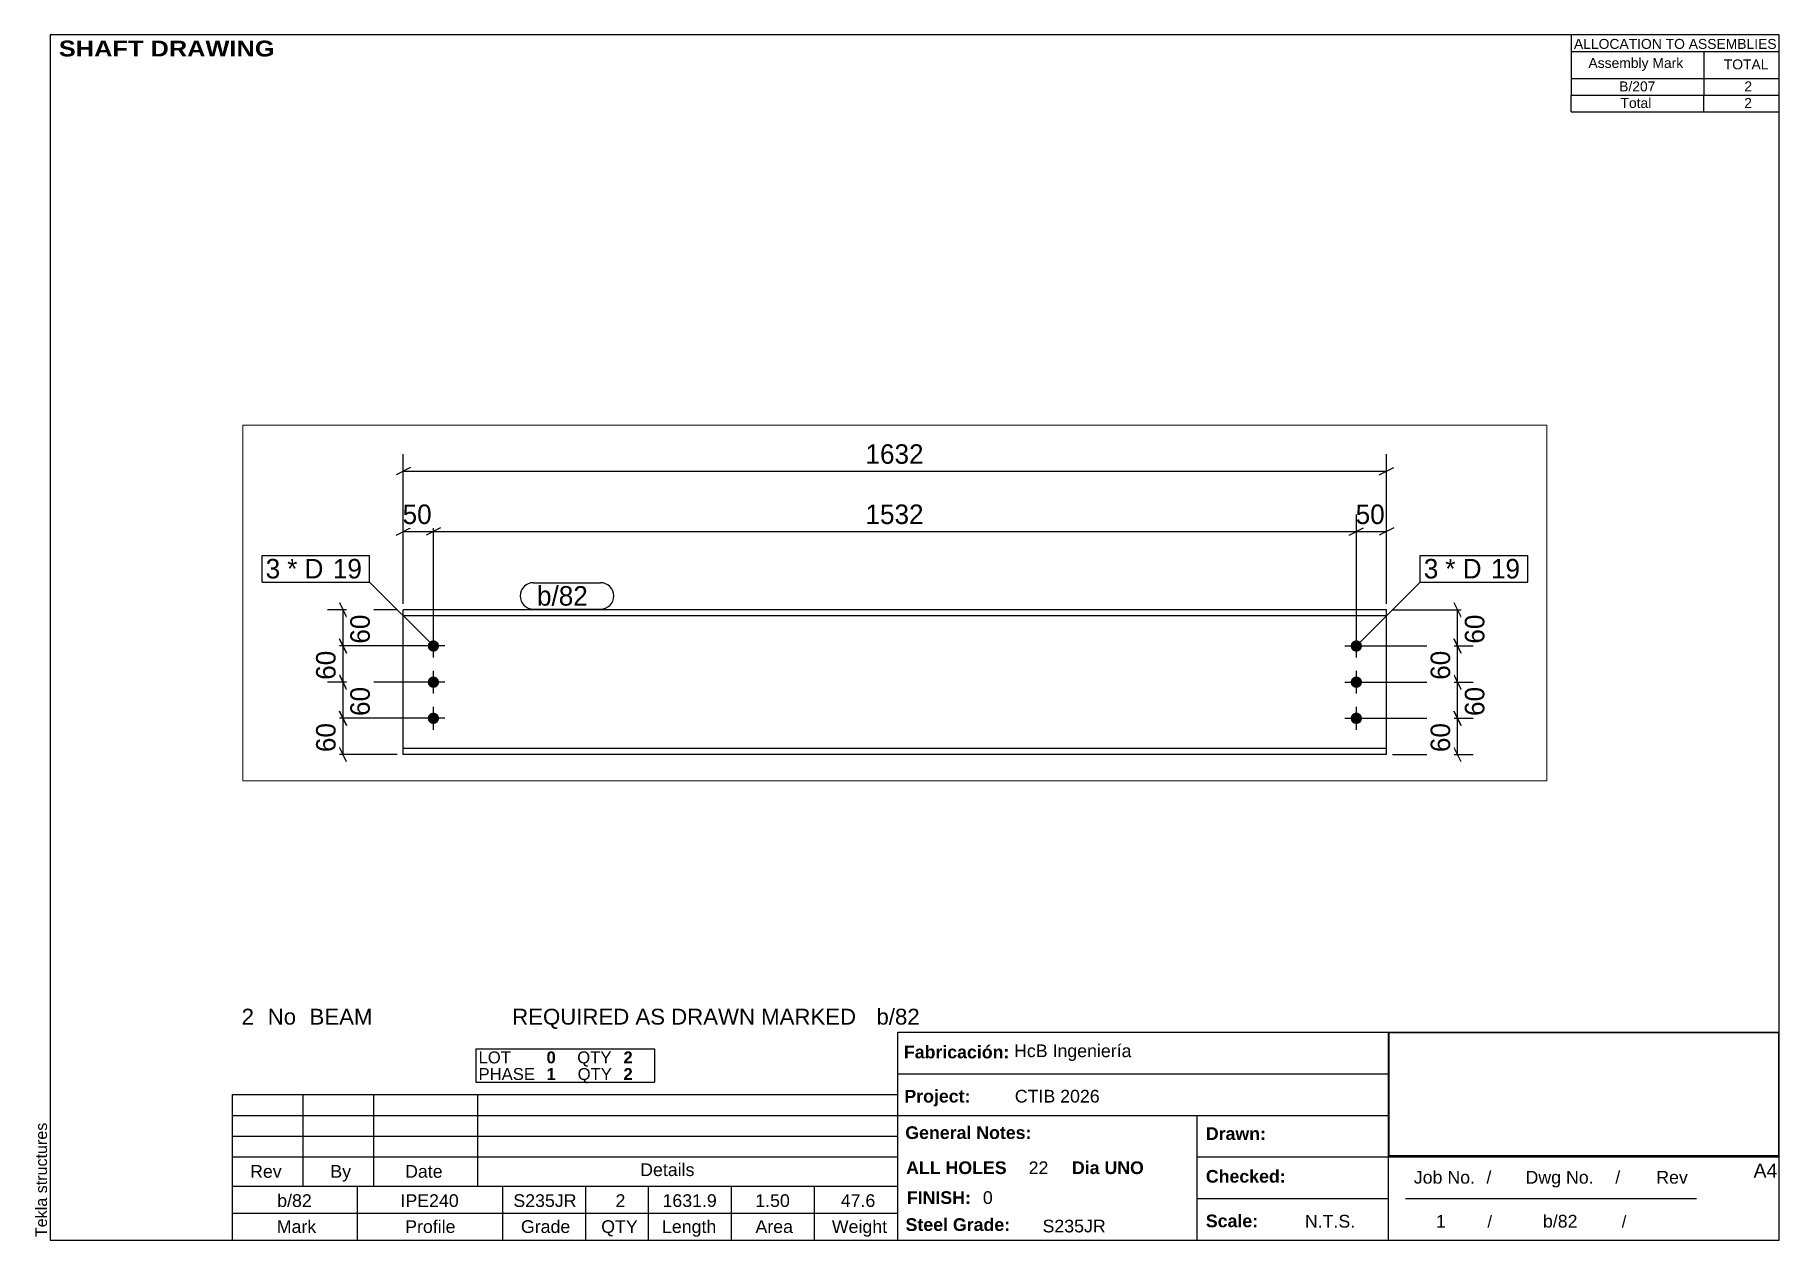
# Paper-space layout 'Layout1' of a CAD drawing. Header units: millimetres. Extents: x 2 to 292, y 5 to 205.
# The model-space entities are those that its viewports show. They can reach past a viewport. Long polylines and large blocks are cut down to what shows.
import ezdxf

# ---------------------------------------------------------------- set-up
doc = ezdxf.new("R2010")
doc.units = ezdxf.units.MM
doc.layers.add('Viewport layer', color=7, linetype='Continuous', plot=False)
doc.styles.add('Arial', font='ARIAL.TTF', dxfattribs={"height": 0.2})
doc.styles.add('Arial Black', font='ARIBLK.TTF', dxfattribs={"height": 0.2})
doc.styles.add('Arial Bold', font='ARIALBD.TTF', dxfattribs={"height": 0.2})
doc.styles.add('Comic Sans MS', font='COMIC.TTF', dxfattribs={"height": 0.2})

msp = doc.modelspace()

# ---------------------------------------------------------------- hatches: boundary and pattern name
at = {"linetype": 'Continuous'}
for points in [[(306.9, 224, -1), (325.9, 224, -1)], [(1838.8, 224, -1), (1857.8, 224, -1)], [(306.9, 164, -1), (325.9, 164, -1)], [(1838.8, 164, -1), (1857.8, 164, -1)], [(306.9, 104, -1), (325.9, 104, -1)], [(1838.8, 104, -1), (1857.8, 104, -1)]]:
    msp.add_hatch(color=3, dxfattribs=at).paths.add_polyline_path(points)

# ---------------------------------------------------------------- linework, layer by layer
at = {"color": 8, "linetype": 'Continuous'}
for p, q in [((278.4, 520), (254.4, 508)), ((266.4, 514), (1898.3, 514)), ((1886.3, 508), (1910.3, 520)), ((266.4, 294), (266.4, 442.4)), ((316.4, 234), (316.4, 442.4)), ((316.4, 234), (316.4, 442.4)), ((1848.3, 234), (1848.3, 442.4)), ((1898.3, 294), (1898.3, 442.4)), ((254.4, 408), (278.4, 420)), ((266.4, 414), (316.4, 414)), ((328.4, 420), (304.4, 408)), ((328.4, 420), (304.4, 408)), ((1836.3, 408), (1860.3, 420)), ((1848.3, 414), (1898.3, 414)), ((1910.3, 420), (1886.3, 408)), ((160.4, 296), (172.4, 272)), ((2010.4, 296), (2022.4, 272)), ((256.4, 284), (140.8, 284)), ((166.4, 224), (166.4, 284)), ((1908.3, 284), (2044.8, 284)), ((2016.4, 224), (2016.4, 284)), ((172.4, 212), (160.4, 236)), ((2022.4, 212), (2010.4, 236)), ((306.4, 224), (140.8, 224)), ((1858.3, 224), (2044.8, 224)), ((172.4, 152), (160.4, 176)), ((2010.4, 176), (2022.4, 152)), ((306.4, 164), (138, 164)), ((1858.3, 164), (2044.8, 164)), ((2016.4, 104), (2016.4, 164)), ((172.4, 92), (160.4, 116)), ((2022.4, 92), (2010.4, 116)), ((306.4, 104), (140.8, 104)), ((1858.3, 104), (2044.8, 104)), ((256.4, 44), (138, 44)), ((172.4, 32), (160.4, 56)), ((1908.3, 44), (2042, 44)), ((2022.4, 32), (2010.4, 56))]:
    msp.add_line(p, q, dxfattribs=at)
at = {"color": 7, "linetype": 'Continuous'}
for p, q in [((210.3, 330.1), (210.3, 374.1)), ((2132.7, 330.1), (2132.7, 374.1)), ((266.4, 44), (266.4, 284)), ((1898.3, 284), (266.4, 284)), ((1898.3, 274.2), (266.4, 274.2)), ((1898.3, 44), (1898.3, 284)), ((1898.3, 53.8), (266.4, 53.8)), ((1898.3, 44), (266.4, 44))]:
    msp.add_line(p, q, dxfattribs=at)
at = {"color": 3, "linetype": 'Continuous'}
for p, q in [((316.4, 205), (316.4, 243)), ((1848.3, 205), (1848.3, 243)), ((335.4, 224), (297.4, 224)), ((1829.3, 224), (1867.3, 224)), ((316.4, 145), (316.4, 183)), ((1848.3, 145), (1848.3, 183)), ((335.4, 164), (297.4, 164)), ((1829.3, 164), (1867.3, 164)), ((316.4, 85), (316.4, 123)), ((1848.3, 85), (1848.3, 123)), ((335.4, 104), (297.4, 104)), ((1829.3, 104), (1867.3, 104))]:
    msp.add_line(p, q, dxfattribs=at)

# ---------------------------------------------------------------- wipeouts: each hides what was drawn before it
at = {"color": 0}
for points in [[(64.1, 336.1), (64.1, 368.1), (38, 368.1), (38, 336.1)], [(1986.4, 336.1), (1986.4, 368.1), (1960.3, 368.1), (1960.3, 336.1)]]:
    msp.add_wipeout(points, dxfattribs=at)

# ---------------------------------------------------------------- next in the draw order: wipeouts: each hides what was drawn before it
for points in [[(1137.4, 520), (1137.4, 564.8), (1027.2, 564.8), (1027.2, 520)], [(1905.7, 420), (1905.7, 464.8), (1840.8, 464.8), (1840.8, 420)], [(64.1, 336.1), (64.1, 368.1), (38, 368.1), (38, 336.1)], [(1986.4, 336.1), (1986.4, 368.1), (1960.3, 368.1), (1960.3, 336.1)], [(587.7, 291), (587.7, 323), (488.4, 323), (488.4, 291)], [(217.2, 286.5), (172.4, 286.5), (172.4, 221.5), (217.2, 221.5)], [(2067.2, 286.5), (2022.4, 286.5), (2022.4, 221.5), (2067.2, 221.5)], [(2067.2, 166.5), (2022.4, 166.5), (2022.4, 101.5), (2067.2, 101.5)]]:
    msp.add_wipeout(points, dxfattribs=at)

# ---------------------------------------------------------------- next in the draw order: linework, layer by layer
at = {"color": 8, "linetype": 'Continuous'}
for p, q in [((1898.3, 294), (1898.3, 542.4)), ((1848.3, 234), (1848.3, 442.4)), ((316.4, 414), (1848.3, 414)), ((1836.3, 408), (1860.3, 420)), ((160.4, 236), (172.4, 212)), ((2010.4, 236), (2022.4, 212)), ((306.4, 224), (138, 224)), ((166.4, 164), (166.4, 224)), ((1858.3, 224), (2042, 224)), ((2016.4, 164), (2016.4, 224)), ((2022.4, 152), (2010.4, 176)), ((1858.3, 164), (2042, 164)), ((2010.4, 116), (2022.4, 92)), ((1858.3, 104), (2042, 104)), ((2016.4, 44), (2016.4, 104))]:
    msp.add_line(p, q, dxfattribs=at)
at = {"color": 7, "linetype": 'Continuous'}
for p, q in [((32, 330.1), (32, 374.1)), ((1954.3, 330.1), (1954.3, 374.1)), ((316.4, 224), (210.3, 330.1))]:
    msp.add_line(p, q, dxfattribs=at)

# ---------------------------------------------------------------- next in the draw order: texts
at = {"color": 3, "style": 'Comic Sans MS'}
for s, p in [('1632', (1033.6, 526.4)), ('50', (1847.2, 426.4))]:
    msp.add_text(s, height=32.38, dxfattribs=at).set_placement(p)
for p in [(210.8, 227.9), (2060.8, 227.9), (2060.8, 107.9)]:
    msp.add_text('60', height=32.38, rotation=90.0002, dxfattribs=at).set_placement(p)

# ---------------------------------------------------------------- next in the draw order: wipeouts: each hides what was drawn before it
at = {"color": 0}
for points in [[(139.9, 336.1), (139.9, 368.1), (73.7, 368.1), (73.7, 336.1)], [(2062.2, 336.1), (2062.2, 368.1), (1996, 368.1), (1996, 336.1)], [(587.7, 291), (587.7, 323), (488.4, 323), (488.4, 291)]]:
    msp.add_wipeout(points, dxfattribs=at)

# ---------------------------------------------------------------- next in the draw order: linework, layer by layer
at = {"color": 7, "linetype": 'Continuous'}
for p, q in [((482.4, 329), (593.7, 329)), ((482.4, 285), (593.7, 285))]:
    msp.add_line(p, q, dxfattribs=at)
for centre, start, end in [((482.4, 307), 90, 270), ((593.7, 307), 270, 90)]:
    msp.add_arc(centre, 22, start, end, dxfattribs=at)

# ---------------------------------------------------------------- next in the draw order: texts
at = {"color": 3, "style": 'Comic Sans MS'}
msp.add_text('b/82', height=32.38, dxfattribs=at).set_placement((488.4, 291))

# ---------------------------------------------------------------- next in the draw order: wipeouts: each hides what was drawn before it
at = {"color": 0}
for points in [[(323.9, 420), (323.9, 464.8), (258.9, 464.8), (258.9, 420)], [(1137.4, 420), (1137.4, 464.8), (1027.2, 464.8), (1027.2, 420)], [(139.9, 336.1), (139.9, 368.1), (73.7, 368.1), (73.7, 336.1)], [(2062.2, 336.1), (2062.2, 368.1), (1996, 368.1), (1996, 336.1)], [(160.4, 226.5), (115.6, 226.5), (115.6, 161.5), (160.4, 161.5)], [(2010.4, 226.5), (1965.6, 226.5), (1965.6, 161.5), (2010.4, 161.5)], [(2010.4, 106.5), (1965.6, 106.5), (1965.6, 41.5), (2010.4, 41.5)]]:
    msp.add_wipeout(points, dxfattribs=at)

# ---------------------------------------------------------------- next in the draw order: linework, layer by layer
at = {"color": 8, "linetype": 'Continuous'}
for p, q in [((266.4, 294), (266.4, 542.4)), ((160.4, 176), (172.4, 152)), ((306.4, 164), (140.8, 164)), ((166.4, 104), (166.4, 164))]:
    msp.add_line(p, q, dxfattribs=at)
at = {"color": 7, "linetype": 'Continuous'}
msp.add_line((1848.3, 224), (1954.3, 330.1), dxfattribs=at)

# ---------------------------------------------------------------- next in the draw order: texts
at = {"color": 3, "style": 'Comic Sans MS'}
for s, height, p in [('50', 32.38, (265.3, 426.4)), ('1532', 32.38, (1033.6, 426.4)), ('3', 32.4, (38, 336.1)), ('* D', 32.38, (73.7, 336.1)), ('3', 32.4, (1960.3, 336.1)), ('* D', 32.38, (1996, 336.1))]:
    msp.add_text(s, height=height, dxfattribs=at).set_placement(p)
for p in [(154, 167.9), (2004, 167.9), (2004, 47.9)]:
    msp.add_text('60', height=32.38, rotation=90.0002, dxfattribs=at).set_placement(p)

# ---------------------------------------------------------------- next in the draw order: wipeouts: each hides what was drawn before it
at = {"color": 0}
for points in [[(194.7, 336.1), (194.7, 368.1), (149.5, 368.1), (149.5, 336.1)], [(2117.1, 336.1), (2117.1, 368.1), (2071.8, 368.1), (2071.8, 336.1)]]:
    msp.add_wipeout(points, dxfattribs=at)

# ---------------------------------------------------------------- next in the draw order: wipeouts: each hides what was drawn before it
for points in [[(194.7, 336.1), (194.7, 368.1), (149.5, 368.1), (149.5, 336.1)], [(2117.1, 336.1), (2117.1, 368.1), (2071.8, 368.1), (2071.8, 336.1)], [(217.2, 166.5), (172.4, 166.5), (172.4, 101.5), (217.2, 101.5)]]:
    msp.add_wipeout(points, dxfattribs=at)

# ---------------------------------------------------------------- next in the draw order: linework, layer by layer
at = {"color": 7, "linetype": 'Continuous'}
for p, q in [((32, 374.1), (210.3, 374.1)), ((1954.3, 374.1), (2132.7, 374.1)), ((32, 330.1), (210.3, 330.1)), ((1954.3, 330.1), (2132.7, 330.1))]:
    msp.add_line(p, q, dxfattribs=at)
at = {"color": 8, "linetype": 'Continuous'}
for p, q in [((160.4, 116), (172.4, 92)), ((306.4, 104), (138, 104)), ((166.4, 44), (166.4, 104))]:
    msp.add_line(p, q, dxfattribs=at)

# ---------------------------------------------------------------- next in the draw order: texts
at = {"color": 3, "style": 'Comic Sans MS'}
for p in [(149.5, 336.1), (2071.8, 336.1)]:
    msp.add_text('19', height=32.38, dxfattribs=at).set_placement(p)
msp.add_text('60', height=32.38, rotation=90.0002, dxfattribs=at).set_placement((210.8, 107.9))

# ---------------------------------------------------------------- next in the draw order: wipeouts: each hides what was drawn before it
at = {"color": 0}
msp.add_wipeout([(160.4, 106.5), (115.6, 106.5), (115.6, 41.5), (160.4, 41.5)], dxfattribs=at)

# ---------------------------------------------------------------- next in the draw order: texts
at = {"color": 3, "style": 'Comic Sans MS'}
msp.add_text('60', height=32.38, rotation=90.0002, dxfattribs=at).set_placement((154, 47.9))

psp = doc.layouts.get("Layout1")

# ---------------------------------------------------------------- linework, layer by layer
at = {"color": 5, "linetype": 'Continuous'}
for p, q in [((292, 205), (5, 205)), ((5, 205), (5, 5)), ((292, 5), (292, 205)), ((5, 5), (292, 5))]:
    psp.add_line(p, q, dxfattribs=at)
at = {"color": 7, "linetype": 'Continuous'}
for p, q in [((257.51, 205), (257.51, 197.75)), ((257.57, 202.24), (292, 202.24)), ((279.49, 202.24), (279.49, 197.75)), ((257.51, 197.75), (257.51, 195)), ((257.57, 197.75), (292, 197.75)), ((279.49, 197.75), (279.49, 195)), ((257.51, 192.23), (257.51, 194.99)), ((257.54, 194.99), (292, 194.99)), ((279.49, 192.23), (279.49, 194.99)), ((257.51, 192.23), (292, 192.23)), ((145.72, 5), (145.72, 39.5)), ((145.75, 39.5), (292, 39.5)), ((227.14, 5), (227.14, 39.5)), ((75.68, 36.74), (105.35, 36.74)), ((75.68, 36.74), (75.68, 33.98)), ((105.35, 36.74), (105.35, 33.98)), ((75.68, 33.98), (75.68, 31.22)), ((105.35, 33.98), (105.35, 31.22)), ((145.72, 32.6), (227.14, 32.6)), ((35.31, 13.97), (35.31, 29.15)), ((35.31, 29.15), (145.71, 29.15)), ((47.04, 13.97), (47.04, 29.15)), ((58.77, 13.97), (58.77, 29.15)), ((75.68, 31.22), (105.35, 31.22)), ((76.02, 13.97), (76.02, 29.15)), ((145.71, 13.97), (145.71, 29.15)), ((35.31, 25.7), (145.71, 25.7)), ((145.72, 25.7), (227.14, 25.7)), ((195.4, 5), (195.4, 25.7)), ((35.31, 22.25), (145.71, 22.25)), ((35.31, 18.8), (145.71, 18.8)), ((195.4, 18.8), (292, 18.8)), ((35.31, 13.96), (145.71, 13.97)), ((35.31, 9.49), (35.31, 13.96)), ((56.01, 9.49), (56.01, 13.97)), ((80.16, 9.49), (80.16, 13.97)), ((93.96, 9.49), (93.96, 13.97)), ((104.31, 9.49), (104.31, 13.97)), ((118.11, 9.49), (118.11, 13.97)), ((131.91, 9.49), (131.91, 13.97)), ((195.4, 11.9), (227.14, 11.9)), ((229.99, 11.92), (278.29, 11.92)), ((35.31, 9.48), (145.72, 9.49)), ((35.31, 5), (35.31, 9.48)), ((56.01, 5), (56.01, 9.48)), ((80.16, 5), (80.16, 9.48)), ((93.96, 5), (93.96, 9.48)), ((104.31, 5), (104.31, 9.48)), ((118.11, 5), (118.11, 9.48)), ((131.91, 5), (131.91, 9.48))]:
    psp.add_line(p, q, dxfattribs=at)
at = {"color": 2, "linetype": 'Continuous'}
for p, q in [((227.28, 39.46), (291.86, 39.46)), ((227.29, 19.02), (227.29, 39.46)), ((291.96, 19.03), (291.96, 39.47)), ((227.28, 19.03), (291.86, 19.03))]:
    psp.add_line(p, q, dxfattribs=at)

# ---------------------------------------------------------------- texts
at = {"color": 7}
for s, height, style, p in [(' SHAFT DRAWING', 2.6342, 'Arial Black', (5.3, 201.42)), ('ALLOCATION TO ASSEMBLIES', 1.6475, 'Arial', (257.95, 202.68)), ('Assembly Mark', 1.6475, 'Arial', (260.35, 199.52)), ('TOTAL', 1.648, 'Arial', (282.81, 199.28)), ('2', 2.64, 'Arial', (36.8, 40.76)), ('REQUIRED AS DRAWN MARKED', 2.636, 'Arial', (81.71, 40.76)), ('b/82', 2.636, 'Arial', (142.18, 40.76)), ('No', 2.636, 'Arial', (41.13, 40.76)), ('BEAM', 2.636, 'Arial', (48.08, 40.76)), ('b/82', 2.109, 'Arial', (42.71, 10.5)), ('IPE240', 2.109, 'Arial', (63.17, 10.5)), ('S235JR', 2.109, 'Arial', (81.91, 10.5)), ('2', 2.11, 'Arial', (98.86, 10.5)), ('1631.9', 2.109, 'Arial', (106.66, 10.5)), ('1.50', 2.109, 'Arial', (122.06, 10.5)), ('47.6', 2.109, 'Arial', (136.25, 10.5)), ('FINISH:', 2.107, 'Arial Bold', (147.22, 11)), ('0', 2.11, 'Arial', (159.84, 11))]:
    psp.add_text(s, height=height, dxfattribs=dict(at, style=style)).set_placement(p)
at = {"color": 7, "linetype": 'Continuous'}
for s, height, style, p in [('B/207', 1.648, 'Arial', (265.45, 195.63)), ('2', 1.65, 'Arial', (286.23, 195.63)), ('Total', 1.648, 'Arial', (265.67, 192.88)), ('2', 1.65, 'Arial', (286.21, 192.88)), ('LOT', 1.977, 'Arial', (76.13, 34.33)), ('0', 1.98, 'Arial Bold', (87.41, 34.33)), ('QTY', 1.977, 'Arial', (92.51, 34.33)), ('2', 1.98, 'Arial Bold', (100.18, 34.33)), ('Fabricación:', 2.1074, 'Arial Bold', (146.73, 35.16)), ('HcB Ingeniería', 2.1088, 'Arial', (165.02, 35.36)), ('PHASE', 1.977, 'Arial', (76.13, 31.57)), ('1', 1.98, 'Arial Bold', (87.41, 31.57)), ('QTY', 1.977, 'Arial', (92.58, 31.57)), ('2', 1.98, 'Arial Bold', (100.18, 31.57)), ('Project:', 2.107, 'Arial Bold', (146.81, 27.83)), ('CTIB 2026', 2.109, 'Arial', (165.14, 27.83)), ('General Notes:', 2.1074, 'Arial Bold', (146.96, 21.78)), ('Drawn:', 2.107, 'Arial Bold', (196.85, 21.62)), ('Rev', 2.109, 'Arial', (38.21, 15.35)), ('By', 2.109, 'Arial', (51.53, 15.35)), ('Date', 2.109, 'Arial', (63.94, 15.35)), ('Details', 2.109, 'Arial', (102.96, 15.63)), ('ALL HOLES', 2.107, 'Arial Bold', (147.1, 15.96)), ('22', 2.109, 'Arial', (167.43, 15.96)), ('Dia UNO', 2.107, 'Arial Bold', (174.62, 15.96)), ('A4', 2.307, 'Arial', (287.76, 15.38)), ('Checked:', 2.107, 'Arial Bold', (196.85, 14.53)), ('Job No.', 2.109, 'Arial', (231.37, 14.37)), ('/', 2.11, 'Arial', (243.42, 14.37)), ('Dwg No.', 2.109, 'Arial', (249.91, 14.37)), ('/', 2.11, 'Arial', (264.81, 14.37)), ('Rev', 2.109, 'Arial', (271.61, 14.37)), ('Steel Grade:', 2.1074, 'Arial Bold', (147.01, 6.52)), ('Scale:', 2.107, 'Arial Bold', (196.85, 7.13)), ('N.T.S.', 2.109, 'Arial', (213.29, 7.08)), ('1', 2.11, 'Arial', (235.04, 7.08)), ('/', 1.98, 'Arial', (243.58, 7.08)), ('b/82', 2.109, 'Arial', (252.8, 7.08)), ('/', 1.98, 'Arial', (265.88, 7.08)), ('Mark', 2.109, 'Arial', (42.64, 6.19)), ('Profile', 2.109, 'Arial', (63.95, 6.19)), ('Grade', 2.109, 'Arial', (83.16, 6.19)), ('QTY', 2.109, 'Arial', (96.49, 6.19)), ('Length', 2.109, 'Arial', (106.58, 6.19)), ('Area', 2.109, 'Arial', (122.09, 6.19)), ('Weight', 2.109, 'Arial', (134.77, 6.19)), ('S235JR', 2.109, 'Arial', (169.74, 6.28))]:
    psp.add_text(s, height=height, dxfattribs=dict(at, style=style)).set_placement(p)
at = {"color": 174, "linetype": 'Continuous', "style": 'Arial'}
psp.add_text('Tekla structures', height=1.9102, rotation=90, dxfattribs=at).set_placement((4.5, 5.5))

# ---------------------------------------------------------------- viewports
at = {"layer": 'Viewport layer', "view_target_point": (1082.34, 295.2)}
psp.add_viewport(center=(145.23, 110.71), size=(216.47, 59.04), view_center_point=(0, 0), view_height=590.4, dxfattribs=at)

doc.saveas('drawing.dxf')
